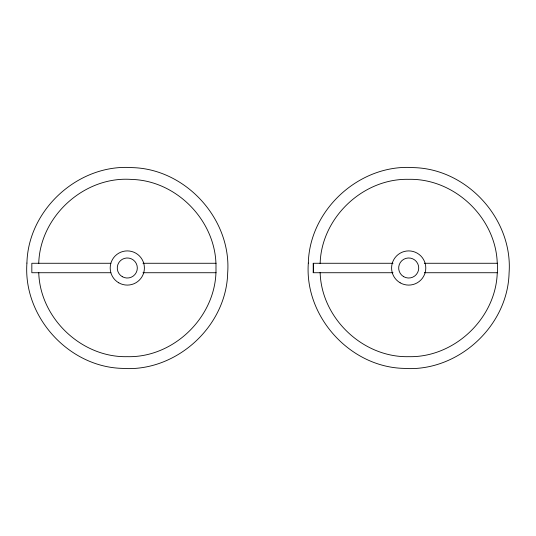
<?xml version="1.0" encoding="UTF-8"?>
<svg xmlns="http://www.w3.org/2000/svg" width="536" height="536" viewBox="0 0 536 536"><rect width="100%" height="100%" fill="white"/><g stroke="black" fill="none" stroke-linecap="round" stroke-linejoin="round"><path stroke-width="0.8" d="M497.401 272.73L497.401 263.27M38.733 263.652C39.865 216.263 84.38 175.915 131.648 179.433C177.45 180.612 217.04 222.199 215.975 268C217.167 315.389 174.689 357.867 127.3 356.675C81.499 357.74 39.912 318.15 38.733 272.348M320.133 263.652C321.312 217.851 362.899 178.26 408.7 179.326C454.501 178.26 496.088 217.851 497.267 263.652M497.267 272.348C496.088 318.15 454.501 357.74 408.7 356.675C362.899 357.74 321.312 318.15 320.133 272.348M313.252 272.422L313.299 272.228A6.814 6.693 -90 0 0 313.379 271.611L313.379 264.389A6.325 6.218 -90 0 0 313.285 263.705L313.252 263.578M110.858 263.27L31.832 263.27L31.832 272.73L110.858 272.73M142.965 263.27L216.122 263.27M392.995 263.27L313.232 263.27L313.232 272.73L392.995 272.73M424.633 263.27L497.643 263.27M142.965 272.73L216.122 272.73M424.633 272.73L497.643 272.73M425.041 263.27A17.634 17.326 -90 0 1 425.122 263.558M425.122 272.442A17.634 17.326 -90 0 1 425.041 272.73M26.921 263.069C22.941 316.642 68.662 367.093 122.369 368.379C175.942 372.359 226.393 326.638 227.679 272.931C231.659 219.358 185.938 168.907 132.231 167.621C78.658 163.641 28.207 209.362 26.921 263.069M308.321 263.069C304.341 316.642 350.062 367.093 403.769 368.379C457.342 372.359 507.793 326.638 509.079 272.931C513.059 219.358 467.338 168.907 413.631 167.621C360.058 163.641 309.607 209.362 308.321 263.069M118.751 282.807A17.092 17.092 0 0 0 144.392 268A17.092 17.092 0 0 0 118.751 253.193A17.092 17.092 0 0 0 118.751 282.807M122.288 276.683A10.023 10.023 0 0 0 137.323 268A10.023 10.023 0 0 0 122.288 259.317A10.023 10.023 0 0 0 122.288 276.683M400.151 282.807A17.092 17.092 0 0 0 425.792 268A17.092 17.092 0 0 0 400.151 253.193A17.092 17.092 0 0 0 400.151 282.807M403.688 276.683A10.023 10.023 0 0 0 418.723 268A10.023 10.023 0 0 0 403.688 259.317A10.023 10.023 0 0 0 403.688 276.683"/></g></svg>
